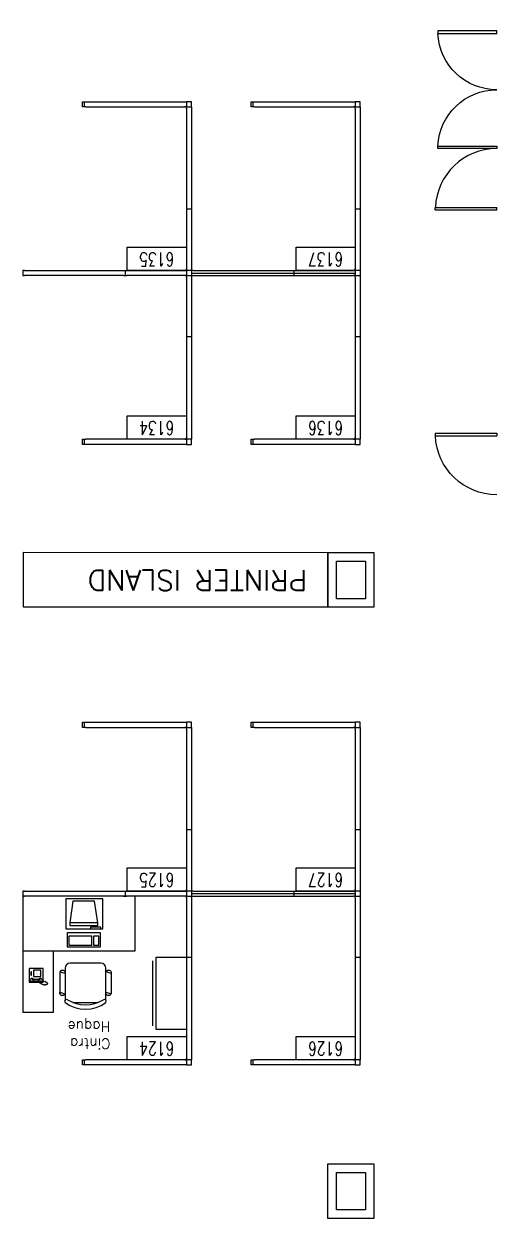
# Model space of a CAD drawing. Header units: millimetres. Extents: x 489553472 to 489553809, y 110504095 to 110504426.
# Drawn here: x 489553517.6 to 489553545.1, y 110504186 to 110504256.1 of the extents above; entities that cross this region are included whole.
import ezdxf
from ezdxf.enums import TextEntityAlignment as Align

# ---------------------------------------------------------------- set-up
doc = ezdxf.new("R2010")
doc.units = ezdxf.units.MM
for name, color, linetype in [('CHAIRS', 4, 'Continuous'), ('CPU', 6, 'Continuous'), ('DIM', 3, 'Continuous'), ('E-B-FURR', 6, 'Continuous'), ('E-F-DOOR', 3, 'Continuous'), ('EMPLOYEE', 1, 'Continuous'), ('FURNITURE', 3, 'Continuous'), ('PANELS_201', 6, 'Continuous'), ('PHONES', 4, 'Continuous'), ('PRINTER_ISLAND', 7, 'Continuous'), ('RMNUM', 40, 'Continuous')]:
    doc.layers.add(name, color=color, linetype=linetype)
doc.styles.add('ARCHITXT', font='simplex.shx')
doc.styles.add('ROMANS', font='romans', dxfattribs={"width": 0.75, "height": 8})
doc.styles.get("Standard").update_dxf_attribs({"font": 'arial.ttf'})
doc.dimstyles.new('ISO-25', dxfattribs={"dimscale": 3, "dimtxt": 2.5, "dimasz": 2.5, "dimexe": 1.25, "dimexo": 0.625, "dimtad": 1, "dimdsep": 46, "dimtxsty": 'Standard', "dimcen": 2.5, "dimadec": 0, "dimazin": 0, "dimtfac": 1, "dimtmove": 0, "dimatfit": 3, "dimfxl": 0, "dimarcsym": 0})

# ---------------------------------------------------------------- blocks, each defined once
blk = doc.blocks.new('DR-69P')
for points in [[(1.5, 0), (0, 0), (0, 34.5), (1.5, 34.5)], [(67.5, 0), (69, 0), (69, 34.5), (67.5, 34.5)]]:
    blk.add_lwpolyline(points, close=True)
for centre, start, end in [((0, 0), 0, 87.51045), ((69, 0), 92.48955, 180)]:
    blk.add_arc(centre, 34.5, start, end)
blk = doc.blocks.new('DR-36')
for p, q in [((0, 36), (0, 0)), ((0, 36), (1.5, 36)), ((1.5, 36), (1.5, 0)), ((0, 0), (1.5, 0))]:
    blk.add_line(p, q)
blk.add_arc((0, 0), 36, 0, 87.61406)
blk = doc.blocks.new('RMNUM')
at = {"layer": 'RMNUM'}
blk.add_lwpolyline([(-16.33354, 6.674702), (18.388073, 6.674702), (18.388073, -6.982766), (-16.33354, -6.982766), (-16.33354, 6.674702)], dxfattribs=at)
at = {"layer": 'RMNUM', "style": 'ROMANS', "width": 0.75}
blk.add_attdef('NUMBER', text='', height=8, dxfattribs=at).set_placement((1.027267, 0.114097), align=Align.MIDDLE_CENTER)
blk = doc.blocks.new('FC42X18D')
for p, q in [((-21, 0), (-21, -18)), ((-21, 0), (21, 0)), ((21, -18), (21, 0)), ((-21, -18), (21, -18)), ((-19, -20), (19, -20))]:
    blk.add_line(p, q)
blk = doc.blocks.new('RECTANG')
for p, q in [((1, 1), (0, 1)), ((0, 1), (0, 0)), ((1, 0), (1, 1)), ((0, 0), (1, 0))]:
    blk.add_line(p, q)
blk = doc.blocks.new('IBMAT', base_point=(61, 306))
for p, q in [((75, 307), (75, 306)), ((81, 307), (75, 307)), ((81, 306), (81, 307))]:
    blk.add_line(p, q)
at = {"xscale": 21, "yscale": 17, "zscale": 21}
blk.add_blockref('RECTANG', (61, 306), dxfattribs=at)
blk = doc.blocks.new('KEYBOARD', base_point=(60, 294))
for p, xscale, yscale, zscale in [((60, 294), 19, 8, 19), ((61, 295), 13, 5, 13), ((75, 295), 3, 5, 3)]:
    blk.add_blockref('RECTANG', p, dxfattribs=dict(xscale=xscale, yscale=yscale, zscale=zscale))
blk = doc.blocks.new('COMPUTER')
for p, q in [((-6.64, 16.23), (-8.5, 3.5)), ((6.08, 16.23), (-6.64, 16.23)), ((8, 3.5), (6.08, 16.23)), ((-8.5, 3.5), (-8.5, 2.04)), ((8, 3.5), (-8.5, 3.5)), ((-8.5, 2.04), (8, 2.04)), ((8, 2.04), (8, 3.5))]:
    blk.add_line(p, q)
at = {"xscale": 1.033846153846154, "yscale": 1.033846153846154, "zscale": 1.033846153846154}
for name, p in [('IBMAT', (-10.86, 0)), ('KEYBOARD', (-10.05, -10.5))]:
    blk.add_blockref(name, p, dxfattribs=at)
blk = doc.blocks.new('CHAIR7')
for p, q in [((5.12, 15.04), (17.88, 15.04)), ((0, 9), (0, -9)), ((20, 12), (3, 12)), ((23, -7.44), (23, 7.44)), ((3, -12), (20, -12)), ((5.12, -15), (17.88, -15))]:
    blk.add_line(p, q)
for centre, radius, start, end in [((5.56, 13.54), 1.56, 73.7398, 286.2602), ((17.44, 13.54), 1.56, 253.7398, 106.2602), ((3, 9), 3, 90, 180), ((20, 9), 3, 62.41556, 90), ((22.34, 11.12), 1.1, 53.30994, 212.02741), ((4.82, 0), 19.64, 327.57575, 32.42425), ((7, 0), 20, 323.1301, 36.8699), ((3, -9), 3, 180, 270), ((5.56, -13.5), 1.56, 73.7398, 286.2602), ((17.44, -13.5), 1.56, 253.7398, 106.2602), ((20, -9), 3, 270, 297.58444), ((22.34, -11.12), 1.1, 147.97259, 306.69006)]:
    blk.add_arc(centre, radius, start, end)
blk = doc.blocks.new('DESK2')
for p, q in [((33, 0), (-33, 0)), ((-33, 0), (-33, -68)), ((33, -32), (33, 0)), ((-33, -32), (33, -32)), ((-15, -68), (-15, -32)), ((-33, -68), (-15, -68))]:
    blk.add_line(p, q)
blk = doc.blocks.new('FNPHONE')
for p, q in [((-9.1, 0.22), (-9.7, 0.02)), ((-8.9, 0.62), (-9.5, 0.42)), ((-8.7, 1.02), (-9.3, 0.82)), ((-8.5, 1.42), (-9.1, 1.22)), ((-8.3, 1.82), (-8.9, 1.62)), ((-7.14, 0.56), (-7.5, -0.58)), ((-7.29, 6.54), (-7.29, 1.54)), ((-6.29, 6.54), (-6.29, 1.54)), ((-3.87, 4.85), (-3.87, 4.85)), ((-3.87, 3.91), (-3.87, 3.91)), ((-3.87, 2.97), (-3.87, 2.97)), ((-3.87, 2.03), (-3.87, 2.03)), ((-2.94, 4.85), (-2.94, 4.85)), ((-2.94, 3.91), (-2.94, 3.91)), ((-2.94, 2.97), (-2.94, 2.97)), ((-2.94, 2.03), (-2.94, 2.03)), ((-2, 4.85), (-2, 4.85)), ((-2, 3.91), (-2, 3.91)), ((-2, 2.97), (-2, 2.97)), ((-2, 2.03), (-2, 2.03)), ((-9.3, -0.18), (-9.9, -0.38)), ((-9.3, -0.58), (-9.9, -0.78)), ((-9.3, -0.98), (-9.9, -1.18)), ((-9.3, -1.38), (-9.9, -1.58)), ((-9.1, -1.78), (-9.7, -1.98)), ((-8.9, -2.18), (-9.5, -2.38)), ((-8.43, -2.46), (-9.03, -2.66)), ((-7.9, -1.98), (-8.5, -2.18)), ((-7.7, -1.58), (-8.3, -1.78)), ((-7.5, -1.18), (-8.1, -1.38)), ((-7.3, -0.78), (-7.9, -0.98))]:
    blk.add_line(p, q)
for centre, start, end in [((-6.79, 6.54), 298.49146, 241.50854), ((-6.79, 1.54), 118.49146, 61.50854)]:
    blk.add_arc(centre, 1.05, start, end)
for p, xscale, yscale, zscale in [((-8.21, 0), 8.20528234483245, 8.104073169521023, 8.20528234483245), ((-4.03, 6.72), 2.03125, 0.46875, 2.03125), ((-4.81, 1.25), 3.75, 4.375, 3.75)]:
    blk.add_blockref('RECTANG', p, dxfattribs=dict(xscale=xscale, yscale=yscale, zscale=zscale))
blk = doc.blocks.new('*D20')
at = {"layer": 'Defpoints', "color": 0, "transparency": 16777216}
for p in [(489553526.856, 110504401.545), (489553482.316, 110504115.512), (489553565.049, 110504115.512)]:
    blk.add_point(p, dxfattribs=at)
at = {"layer": 'DIM', "color": 0, "lineweight": -2, "transparency": 16777216}
for p, q in [((489553524.981, 110504401.545), (489553478.566, 110504401.545)), ((489553482.316, 110504394.045), (489553482.316, 110504123.012)), ((489553563.174, 110504115.512), (489553478.566, 110504115.512))]:
    blk.add_line(p, q, dxfattribs=at)
at = {"layer": 'DIM', "color": 0, "transparency": 16777216}
for points in [[(489553481.066, 110504394.045), (489553483.566, 110504394.045), (489553482.316, 110504401.545)], [(489553481.066, 110504123.012), (489553483.566, 110504123.012), (489553482.316, 110504115.512)]]:
    blk.add_solid(points, dxfattribs=at)
at = {"layer": 'DIM', "color": 0, "transparency": 16777216, "insert": (489553476.611, 110504258.529), "char_height": 7.5, "attachment_point": 5, "rotation": 90}
blk.add_mtext('288', dxfattribs=at)

msp = doc.modelspace()

# ---------------------------------------------------------------- linework, layer by layer
at = {"layer": 'E-B-FURR'}
for points in [[(489553535.4485221, 110504221.9123077), (489553535.4485221, 110504225.1123077), (489553538.1485221, 110504225.1123077), (489553538.1485221, 110504221.9123077)], [(489553535.9485221, 110504222.4123077), (489553535.9485221, 110504224.6123077), (489553537.6485221, 110504224.6123077), (489553537.6485221, 110504222.4123077)], [(489553535.4485221, 110504186.0603155), (489553535.4485221, 110504189.2603155), (489553538.1485221, 110504189.2603155), (489553538.1485221, 110504186.0603155)], [(489553535.9485221, 110504186.5603155), (489553535.9485221, 110504188.7603155), (489553537.6485221, 110504188.7603155), (489553537.6485221, 110504186.5603155)]]:
    msp.add_lwpolyline(points, close=True, dxfattribs=at)
at = {"layer": 'PANELS_201', "linetype": 'Continuous'}
for p, q in [((489553517.6486542, 110504241.6623077), (489553523.4486542, 110504241.6623077)), ((489553523.6486542, 110504241.6623077), (489553527.0486542, 110504241.6623077)), ((489553523.4486542, 110504241.3623077), (489553517.6486542, 110504241.3623077)), ((489553527.0486542, 110504241.3623077), (489553523.6486542, 110504241.3623077)), ((489553517.6486542, 110504205.2623077), (489553523.4486542, 110504205.2623077)), ((489553523.6486542, 110504205.2623077), (489553527.0486542, 110504205.2623077)), ((489553523.4486542, 110504204.9623077), (489553517.6486542, 110504204.9623077)), ((489553527.0486542, 110504204.9623077), (489553523.6486542, 110504204.9623077))]:
    msp.add_line(p, q, dxfattribs=at)
for points in [[(489553521.2486542, 110504251.2623077), (489553521.1486542, 110504251.2623077), (489553521.0486542, 110504251.2623077), (489553521.0486542, 110504251.5623077), (489553521.2486542, 110504251.5623077)], [(489553521.1486542, 110504251.5623077), (489553521.1486542, 110504251.2623077)], [(489553521.2486542, 110504251.5623077), (489553527.0486542, 110504251.5623077)], [(489553527.0486542, 110504251.5623077), (489553527.1486542, 110504251.5623077), (489553527.1486542, 110504251.2623077), (489553527.0486542, 110504251.2623077)], [(489553527.4486542, 110504251.2623077), (489553527.4486542, 110504251.5623077), (489553527.1486542, 110504251.5623077)], [(489553531.1486542, 110504251.2623077), (489553531.0486542, 110504251.2623077), (489553530.9486542, 110504251.2623077), (489553530.9486542, 110504251.5623077), (489553531.1486542, 110504251.5623077)], [(489553531.0486542, 110504251.5623077), (489553531.0486542, 110504251.2623077)], [(489553531.1486542, 110504251.5623077), (489553536.9486542, 110504251.5623077)], [(489553536.9486542, 110504251.5623077), (489553537.0486542, 110504251.5623077), (489553537.0486542, 110504251.2623077), (489553536.9486542, 110504251.2623077)], [(489553537.3486542, 110504251.2623077), (489553537.3486542, 110504251.5623077), (489553537.0486542, 110504251.5623077)], [(489553521.2486542, 110504251.2623077), (489553527.0486542, 110504251.2623077)], [(489553527.1486542, 110504251.1623077), (489553527.1486542, 110504251.2623077), (489553527.4486542, 110504251.2623077), (489553527.4486542, 110504251.1623077)], [(489553527.1486542, 110504251.1623077), (489553527.1486542, 110504245.3623077)], [(489553527.4486542, 110504251.1623077), (489553527.4486542, 110504245.3623077)], [(489553531.1486542, 110504251.2623077), (489553536.9486542, 110504251.2623077)], [(489553537.0486542, 110504251.1623077), (489553537.0486542, 110504251.2623077), (489553537.3486542, 110504251.2623077), (489553537.3486542, 110504251.1623077)], [(489553537.0486542, 110504251.1623077), (489553537.0486542, 110504245.3623077)], [(489553537.3486542, 110504251.1623077), (489553537.3486542, 110504245.3623077)], [(489553527.1486542, 110504245.3623077), (489553527.1486542, 110504245.1623077)], [(489553527.4486542, 110504245.2623077), (489553527.1486542, 110504245.2623077)], [(489553527.1486542, 110504245.1623077), (489553527.1486542, 110504241.7623077)], [(489553527.4486542, 110504245.3623077), (489553527.4486542, 110504245.1623077)], [(489553527.4486542, 110504245.1623077), (489553527.4486542, 110504241.7623077)], [(489553537.0486542, 110504245.3623077), (489553537.0486542, 110504245.1623077)], [(489553537.3486542, 110504245.2623077), (489553537.0486542, 110504245.2623077)], [(489553537.0486542, 110504245.1623077), (489553537.0486542, 110504241.7623077)], [(489553537.3486542, 110504245.3623077), (489553537.3486542, 110504245.1623077)], [(489553537.3486542, 110504245.1623077), (489553537.3486542, 110504241.7623077)], [(489553517.6486542, 110504241.6623077), (489553517.5486542, 110504241.6623077), (489553517.5486542, 110504241.3623077), (489553517.6486542, 110504241.3623077)], [(489553523.4486542, 110504241.6623077), (489553523.6486542, 110504241.6623077)], [(489553523.5486542, 110504241.6623077), (489553523.5486542, 110504241.3623077)], [(489553527.0486542, 110504241.6623077), (489553527.1486542, 110504241.6623077), (489553527.1486542, 110504241.3623077), (489553527.0486542, 110504241.3623077)], [(489553527.4486542, 110504241.7623077), (489553527.4486542, 110504241.6623077), (489553527.1486542, 110504241.6623077), (489553527.1486542, 110504241.7623077)], [(489553527.5486542, 110504241.6623077), (489553527.4486542, 110504241.6623077), (489553527.4486542, 110504241.3623077), (489553527.5486542, 110504241.3623077)], [(489553527.4486542, 110504241.5123077), (489553533.4486542, 110504241.5123077)], [(489553527.5486542, 110504241.6623077), (489553533.3486542, 110504241.6623077)], [(489553533.3486542, 110504241.6623077), (489553533.5486542, 110504241.6623077)], [(489553533.4486542, 110504241.6623077), (489553533.4486542, 110504241.3623077)], [(489553533.4486542, 110504241.5123077), (489553537.0486542, 110504241.5123077)], [(489553533.5486542, 110504241.6623077), (489553536.9486542, 110504241.6623077)], [(489553536.9486542, 110504241.6623077), (489553537.0486542, 110504241.6623077), (489553537.0486542, 110504241.3623077), (489553536.9486542, 110504241.3623077)], [(489553537.3486542, 110504241.7623077), (489553537.3486542, 110504241.6623077), (489553537.0486542, 110504241.6623077), (489553537.0486542, 110504241.7623077)], [(489553537.3486542, 110504241.6623077), (489553537.3486542, 110504241.3623077)], [(489553523.4486542, 110504241.3623077), (489553523.6486542, 110504241.3623077)], [(489553527.1486542, 110504241.2623077), (489553527.1486542, 110504241.3623077), (489553527.4486542, 110504241.3623077), (489553527.4486542, 110504241.2623077)], [(489553527.1486542, 110504241.2623077), (489553527.1486542, 110504237.8623077)], [(489553527.4486542, 110504241.2623077), (489553527.4486542, 110504237.8623077)], [(489553527.5486542, 110504241.3623077), (489553533.3486542, 110504241.3623077)], [(489553533.3486542, 110504241.3623077), (489553533.5486542, 110504241.3623077)], [(489553533.5486542, 110504241.3623077), (489553536.9486542, 110504241.3623077)], [(489553537.0486542, 110504241.2623077), (489553537.0486542, 110504241.3623077), (489553537.3486542, 110504241.3623077), (489553537.3486542, 110504241.2623077)], [(489553537.0486542, 110504241.2623077), (489553537.0486542, 110504237.8623077)], [(489553537.3486542, 110504241.2623077), (489553537.3486542, 110504237.8623077)], [(489553527.1486542, 110504237.8623077), (489553527.1486542, 110504237.6623077)], [(489553527.4486542, 110504237.7623077), (489553527.1486542, 110504237.7623077)], [(489553527.1486542, 110504237.6623077), (489553527.1486542, 110504231.8623077)], [(489553527.4486542, 110504237.8623077), (489553527.4486542, 110504237.6623077)], [(489553527.4486542, 110504237.6623077), (489553527.4486542, 110504231.8623077)], [(489553537.0486542, 110504237.8623077), (489553537.0486542, 110504237.6623077)], [(489553537.3486542, 110504237.7623077), (489553537.0486542, 110504237.7623077)], [(489553537.0486542, 110504237.6623077), (489553537.0486542, 110504231.8623077)], [(489553537.3486542, 110504237.8623077), (489553537.3486542, 110504237.6623077)], [(489553537.3486542, 110504237.6623077), (489553537.3486542, 110504231.8623077)], [(489553521.2486542, 110504231.4623077), (489553521.1486542, 110504231.4623077), (489553521.0486542, 110504231.4623077), (489553521.0486542, 110504231.7623077), (489553521.2486542, 110504231.7623077)], [(489553521.1486542, 110504231.7623077), (489553521.1486542, 110504231.4623077)], [(489553527.0486542, 110504231.7623077), (489553521.2486542, 110504231.7623077)], [(489553527.0486542, 110504231.7623077), (489553527.1486542, 110504231.7623077), (489553527.1486542, 110504231.4623077), (489553527.0486542, 110504231.4623077)], [(489553527.4486542, 110504231.8623077), (489553527.4486542, 110504231.7623077), (489553527.1486542, 110504231.7623077), (489553527.1486542, 110504231.8623077)], [(489553527.1486542, 110504231.4623077), (489553527.4486542, 110504231.4623077), (489553527.4486542, 110504231.7623077)], [(489553531.1486542, 110504231.4623077), (489553531.0486542, 110504231.4623077), (489553530.9486542, 110504231.4623077), (489553530.9486542, 110504231.7623077), (489553531.1486542, 110504231.7623077)], [(489553531.0486542, 110504231.7623077), (489553531.0486542, 110504231.4623077)], [(489553536.9486542, 110504231.7623077), (489553531.1486542, 110504231.7623077)], [(489553536.9486542, 110504231.7623077), (489553537.0486542, 110504231.7623077), (489553537.0486542, 110504231.4623077), (489553536.9486542, 110504231.4623077)], [(489553537.3486542, 110504231.8623077), (489553537.3486542, 110504231.7623077), (489553537.0486542, 110504231.7623077), (489553537.0486542, 110504231.8623077)], [(489553537.0486542, 110504231.4623077), (489553537.3486542, 110504231.4623077), (489553537.3486542, 110504231.7623077)], [(489553527.0486542, 110504231.4623077), (489553521.2486542, 110504231.4623077)], [(489553536.9486542, 110504231.4623077), (489553531.1486542, 110504231.4623077)], [(489553521.2486542, 110504214.8623077), (489553521.1486542, 110504214.8623077), (489553521.0486542, 110504214.8623077), (489553521.0486542, 110504215.1623077), (489553521.2486542, 110504215.1623077)], [(489553521.1486542, 110504215.1623077), (489553521.1486542, 110504214.8623077)], [(489553521.2486542, 110504215.1623077), (489553527.0486542, 110504215.1623077)], [(489553521.2486542, 110504214.8623077), (489553527.0486542, 110504214.8623077)], [(489553527.0486542, 110504215.1623077), (489553527.1486542, 110504215.1623077), (489553527.1486542, 110504214.8623077), (489553527.0486542, 110504214.8623077)], [(489553527.4486542, 110504214.8623077), (489553527.4486542, 110504215.1623077), (489553527.1486542, 110504215.1623077)], [(489553527.1486542, 110504214.7623077), (489553527.1486542, 110504214.8623077), (489553527.4486542, 110504214.8623077), (489553527.4486542, 110504214.7623077)], [(489553531.1486542, 110504214.8623077), (489553531.0486542, 110504214.8623077), (489553530.9486542, 110504214.8623077), (489553530.9486542, 110504215.1623077), (489553531.1486542, 110504215.1623077)], [(489553531.0486542, 110504215.1623077), (489553531.0486542, 110504214.8623077)], [(489553531.1486542, 110504215.1623077), (489553536.9486542, 110504215.1623077)], [(489553531.1486542, 110504214.8623077), (489553536.9486542, 110504214.8623077)], [(489553536.9486542, 110504215.1623077), (489553537.0486542, 110504215.1623077), (489553537.0486542, 110504214.8623077), (489553536.9486542, 110504214.8623077)], [(489553537.3486542, 110504214.8623077), (489553537.3486542, 110504215.1623077), (489553537.0486542, 110504215.1623077)], [(489553537.0486542, 110504214.7623077), (489553537.0486542, 110504214.8623077), (489553537.3486542, 110504214.8623077), (489553537.3486542, 110504214.7623077)], [(489553527.1486542, 110504214.7623077), (489553527.1486542, 110504208.9623077)], [(489553527.4486542, 110504214.7623077), (489553527.4486542, 110504208.9623077)], [(489553537.0486542, 110504214.7623077), (489553537.0486542, 110504208.9623077)], [(489553537.3486542, 110504214.7623077), (489553537.3486542, 110504208.9623077)], [(489553527.1486542, 110504208.9623077), (489553527.1486542, 110504208.7623077)], [(489553527.4486542, 110504208.8623077), (489553527.1486542, 110504208.8623077)], [(489553527.1486542, 110504208.7623077), (489553527.1486542, 110504205.3623077)], [(489553527.4486542, 110504208.9623077), (489553527.4486542, 110504208.7623077)], [(489553527.4486542, 110504208.7623077), (489553527.4486542, 110504205.3623077)], [(489553537.0486542, 110504208.9623077), (489553537.0486542, 110504208.7623077)], [(489553537.3486542, 110504208.8623077), (489553537.0486542, 110504208.8623077)], [(489553537.0486542, 110504208.7623077), (489553537.0486542, 110504205.3623077)], [(489553537.3486542, 110504208.9623077), (489553537.3486542, 110504208.7623077)], [(489553537.3486542, 110504208.7623077), (489553537.3486542, 110504205.3623077)], [(489553517.6486542, 110504205.2623077), (489553517.5486542, 110504205.2623077), (489553517.5486542, 110504204.9623077), (489553517.6486542, 110504204.9623077)], [(489553523.4486542, 110504205.2623077), (489553523.6486542, 110504205.2623077)], [(489553523.5486542, 110504205.2623077), (489553523.5486542, 110504204.9623077)], [(489553527.0486542, 110504205.2623077), (489553527.1486542, 110504205.2623077), (489553527.1486542, 110504204.9623077), (489553527.0486542, 110504204.9623077)], [(489553527.4486542, 110504205.3623077), (489553527.4486542, 110504205.2623077), (489553527.1486542, 110504205.2623077), (489553527.1486542, 110504205.3623077)], [(489553527.5486542, 110504205.2623077), (489553527.4486542, 110504205.2623077), (489553527.4486542, 110504204.9623077), (489553527.5486542, 110504204.9623077)], [(489553527.4486542, 110504205.1123077), (489553533.4486542, 110504205.1123077)], [(489553527.5486542, 110504205.2623077), (489553533.3486542, 110504205.2623077)], [(489553533.3486542, 110504205.2623077), (489553533.5486542, 110504205.2623077)], [(489553533.4486542, 110504205.2623077), (489553533.4486542, 110504204.9623077)], [(489553533.4486542, 110504205.1123077), (489553537.0486542, 110504205.1123077)], [(489553533.5486542, 110504205.2623077), (489553536.9486542, 110504205.2623077)], [(489553536.9486542, 110504205.2623077), (489553537.0486542, 110504205.2623077), (489553537.0486542, 110504204.9623077), (489553536.9486542, 110504204.9623077)], [(489553537.3486542, 110504205.3623077), (489553537.3486542, 110504205.2623077), (489553537.0486542, 110504205.2623077), (489553537.0486542, 110504205.3623077)], [(489553537.3486542, 110504205.2623077), (489553537.3486542, 110504204.9623077)], [(489553523.4486542, 110504204.9623077), (489553523.6486542, 110504204.9623077)], [(489553527.1486542, 110504204.8623077), (489553527.1486542, 110504204.9623077), (489553527.4486542, 110504204.9623077), (489553527.4486542, 110504204.8623077)], [(489553527.1486542, 110504204.8623077), (489553527.1486542, 110504201.4623077)], [(489553527.4486542, 110504204.8623077), (489553527.4486542, 110504201.4623077)], [(489553527.5486542, 110504204.9623077), (489553533.3486542, 110504204.9623077)], [(489553533.3486542, 110504204.9623077), (489553533.5486542, 110504204.9623077)], [(489553533.5486542, 110504204.9623077), (489553536.9486542, 110504204.9623077)], [(489553537.0486542, 110504204.8623077), (489553537.0486542, 110504204.9623077), (489553537.3486542, 110504204.9623077), (489553537.3486542, 110504204.8623077)], [(489553537.0486542, 110504204.8623077), (489553537.0486542, 110504201.4623077)], [(489553537.3486542, 110504204.8623077), (489553537.3486542, 110504201.4623077)], [(489553527.1486542, 110504201.4623077), (489553527.1486542, 110504201.2623077)], [(489553527.4486542, 110504201.3623077), (489553527.1486542, 110504201.3623077)], [(489553527.1486542, 110504201.2623077), (489553527.1486542, 110504195.4623077)], [(489553527.4486542, 110504201.4623077), (489553527.4486542, 110504201.2623077)], [(489553527.4486542, 110504201.2623077), (489553527.4486542, 110504195.4623077)], [(489553537.0486542, 110504201.4623077), (489553537.0486542, 110504201.2623077)], [(489553537.3486542, 110504201.3623077), (489553537.0486542, 110504201.3623077)], [(489553537.0486542, 110504201.2623077), (489553537.0486542, 110504195.4623077)], [(489553537.3486542, 110504201.4623077), (489553537.3486542, 110504201.2623077)], [(489553537.3486542, 110504201.2623077), (489553537.3486542, 110504195.4623077)], [(489553521.2486542, 110504195.0623077), (489553521.1486542, 110504195.0623077), (489553521.0486542, 110504195.0623077), (489553521.0486542, 110504195.3623077), (489553521.2486542, 110504195.3623077)], [(489553521.1486542, 110504195.3623077), (489553521.1486542, 110504195.0623077)], [(489553527.0486542, 110504195.3623077), (489553521.2486542, 110504195.3623077)], [(489553527.0486542, 110504195.3623077), (489553527.1486542, 110504195.3623077), (489553527.1486542, 110504195.0623077), (489553527.0486542, 110504195.0623077)], [(489553527.4486542, 110504195.4623077), (489553527.4486542, 110504195.3623077), (489553527.1486542, 110504195.3623077), (489553527.1486542, 110504195.4623077)], [(489553527.1486542, 110504195.0623077), (489553527.4486542, 110504195.0623077), (489553527.4486542, 110504195.3623077)], [(489553531.1486542, 110504195.0623077), (489553531.0486542, 110504195.0623077), (489553530.9486542, 110504195.0623077), (489553530.9486542, 110504195.3623077), (489553531.1486542, 110504195.3623077)], [(489553531.0486542, 110504195.3623077), (489553531.0486542, 110504195.0623077)], [(489553536.9486542, 110504195.3623077), (489553531.1486542, 110504195.3623077)], [(489553536.9486542, 110504195.3623077), (489553537.0486542, 110504195.3623077), (489553537.0486542, 110504195.0623077), (489553536.9486542, 110504195.0623077)], [(489553537.3486542, 110504195.4623077), (489553537.3486542, 110504195.3623077), (489553537.0486542, 110504195.3623077), (489553537.0486542, 110504195.4623077)], [(489553537.0486542, 110504195.0623077), (489553537.3486542, 110504195.0623077), (489553537.3486542, 110504195.3623077)], [(489553527.0486542, 110504195.0623077), (489553521.2486542, 110504195.0623077)], [(489553536.9486542, 110504195.0623077), (489553531.1486542, 110504195.0623077)]]:
    msp.add_lwpolyline(points, dxfattribs=at)
at = {"layer": 'PRINTER_ISLAND'}
msp.add_lwpolyline([(489553535.4485221, 110504221.9123077), (489553517.5805944, 110504221.9123077), (489553517.5805944, 110504225.1373077), (489553535.4485221, 110504225.1123077)], close=True, dxfattribs=at)

# ---------------------------------------------------------------- block references
at = {"xscale": 0.1, "yscale": 0.1, "zscale": 0.1, "rotation": 180}
for p, values in [((489553525.5153001, 110504242.3297779), {'NUMBER': '6135'}), ((489553535.4153001, 110504242.3297779), {'NUMBER': '6137'}), ((489553525.5153001, 110504232.4297779), {'NUMBER': '6134'}), ((489553535.4153001, 110504232.4297779), {'NUMBER': '6136'}), ((489553525.5153001, 110504205.9297779), {'NUMBER': '6125'}), ((489553535.4153001, 110504205.9297779), {'NUMBER': '6127'}), ((489553525.5153001, 110504196.0297779), {'NUMBER': '6124'}), ((489553535.4153001, 110504196.0297779), {'NUMBER': '6126'})]:
    msp.add_blockref('RMNUM', p, dxfattribs=at).add_auto_attribs(values)
at = {"layer": 'CHAIRS', "lineweight": -3, "xscale": 0.1, "yscale": 0.1, "zscale": 0.1, "rotation": 270}
msp.add_blockref('CHAIR7', (489553521.2252837, 110504201.0308876), dxfattribs=at)
at = {"layer": 'CPU', "lineweight": -3, "xscale": 0.1, "yscale": 0.1, "zscale": 0.1}
msp.add_blockref('COMPUTER', (489553521.1544619, 110504203.0395896), dxfattribs=at)
at = {"layer": 'E-F-DOOR', "yscale": 0.1, "zscale": 0.1}
for name, p, xscale, rotation in [('DR-69P', (489553545.3485221, 110504255.7123077), -0.1, 90), ('DR-36', (489553545.3485221, 110504245.2123077), 0.1, 89.99999999999999), ('DR-36', (489553545.3485221, 110504232.1123077), -0.1, 90)]:
    msp.add_blockref(name, p, dxfattribs=dict(at, xscale=xscale, rotation=rotation))
at = {"layer": 'FURNITURE', "lineweight": -3, "xscale": 0.1, "yscale": 0.1, "zscale": 0.1}
msp.add_blockref('DESK2', (489553520.8486542, 110504204.9623077), dxfattribs=at)
at = {"layer": 'FURNITURE', "lineweight": -3, "xscale": 0.1, "yscale": 0.1, "zscale": 0.1, "rotation": 270}
msp.add_blockref('FC42X18D', (489553527.1486542, 110504199.2623077), dxfattribs=at)
at = {"layer": 'PHONES', "lineweight": -3, "xscale": 0.1, "yscale": 0.1, "zscale": 0.1, "rotation": 89.99999999999999}
msp.add_blockref('FNPHONE', (489553518.7341183, 110504200.7293597), dxfattribs=at)

# ---------------------------------------------------------------- texts
at = {"layer": 'EMPLOYEE', "lineweight": -3, "insert": (489553522.6841103, 110504196.0063753), "char_height": 0.6, "width": 2.368076398, "attachment_point": 1, "rotation": 180, "style": 'ARCHITXT'}
msp.add_mtext('\\A1;Cintra\\PHaque', dxfattribs=at)
at = {"layer": 'PRINTER_ISLAND', "style": 'ARCHITXT'}
msp.add_text('PRINTER ISLAND', height=1.2, rotation=180, dxfattribs=at).set_placement((489553534.232787, 110504224.0926104))

# ---------------------------------------------------------------- dimensions: what is measured, and where the dimension line sits
at = {"layer": 'DIM'}
dim = msp.add_linear_dim(base=(489553482.3155131, 110504115.5123077), p1=(489553526.8561563, 110504401.5447334), p2=(489553565.0485221, 110504115.5123077), angle=90, text='288', dimstyle='ISO-25', dxfattribs=at)
dim.commit()
dim.dimension.update_dxf_attribs({"geometry": '*D20', "text_midpoint": (489553482.315513, 110504258.5285204), "dimtype": 160})

doc.saveas('drawing.dxf')
